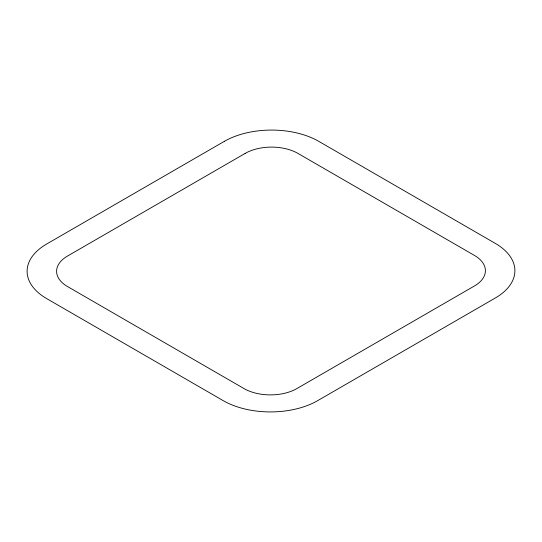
<?xml version="1.0" encoding="UTF-8"?>
<svg xmlns="http://www.w3.org/2000/svg" width="542" height="542" viewBox="0 0 542 542"><rect width="100%" height="100%" fill="white"/><g stroke="black" fill="none" stroke-linecap="round" stroke-linejoin="round"><path stroke-width="0.81" d="M245.126 153.427L67.54 256.041A37.384 21.585 0 0 0 67.54 286.562L244.008 388.573A37.384 21.585 0 0 0 296.874 388.573L474.46 285.959A37.384 21.585 0 0 0 474.46 255.438L297.992 153.427A37.384 21.585 0 0 0 245.126 153.427M224.273 141.387L46.687 244.002A66.869 38.611 0 0 0 46.687 298.601L223.155 400.613A66.869 38.611 0 0 0 317.727 400.613L495.313 297.998A66.869 38.611 0 0 0 495.313 243.399L318.845 141.387A66.869 38.611 0 0 0 224.273 141.387"/></g></svg>
